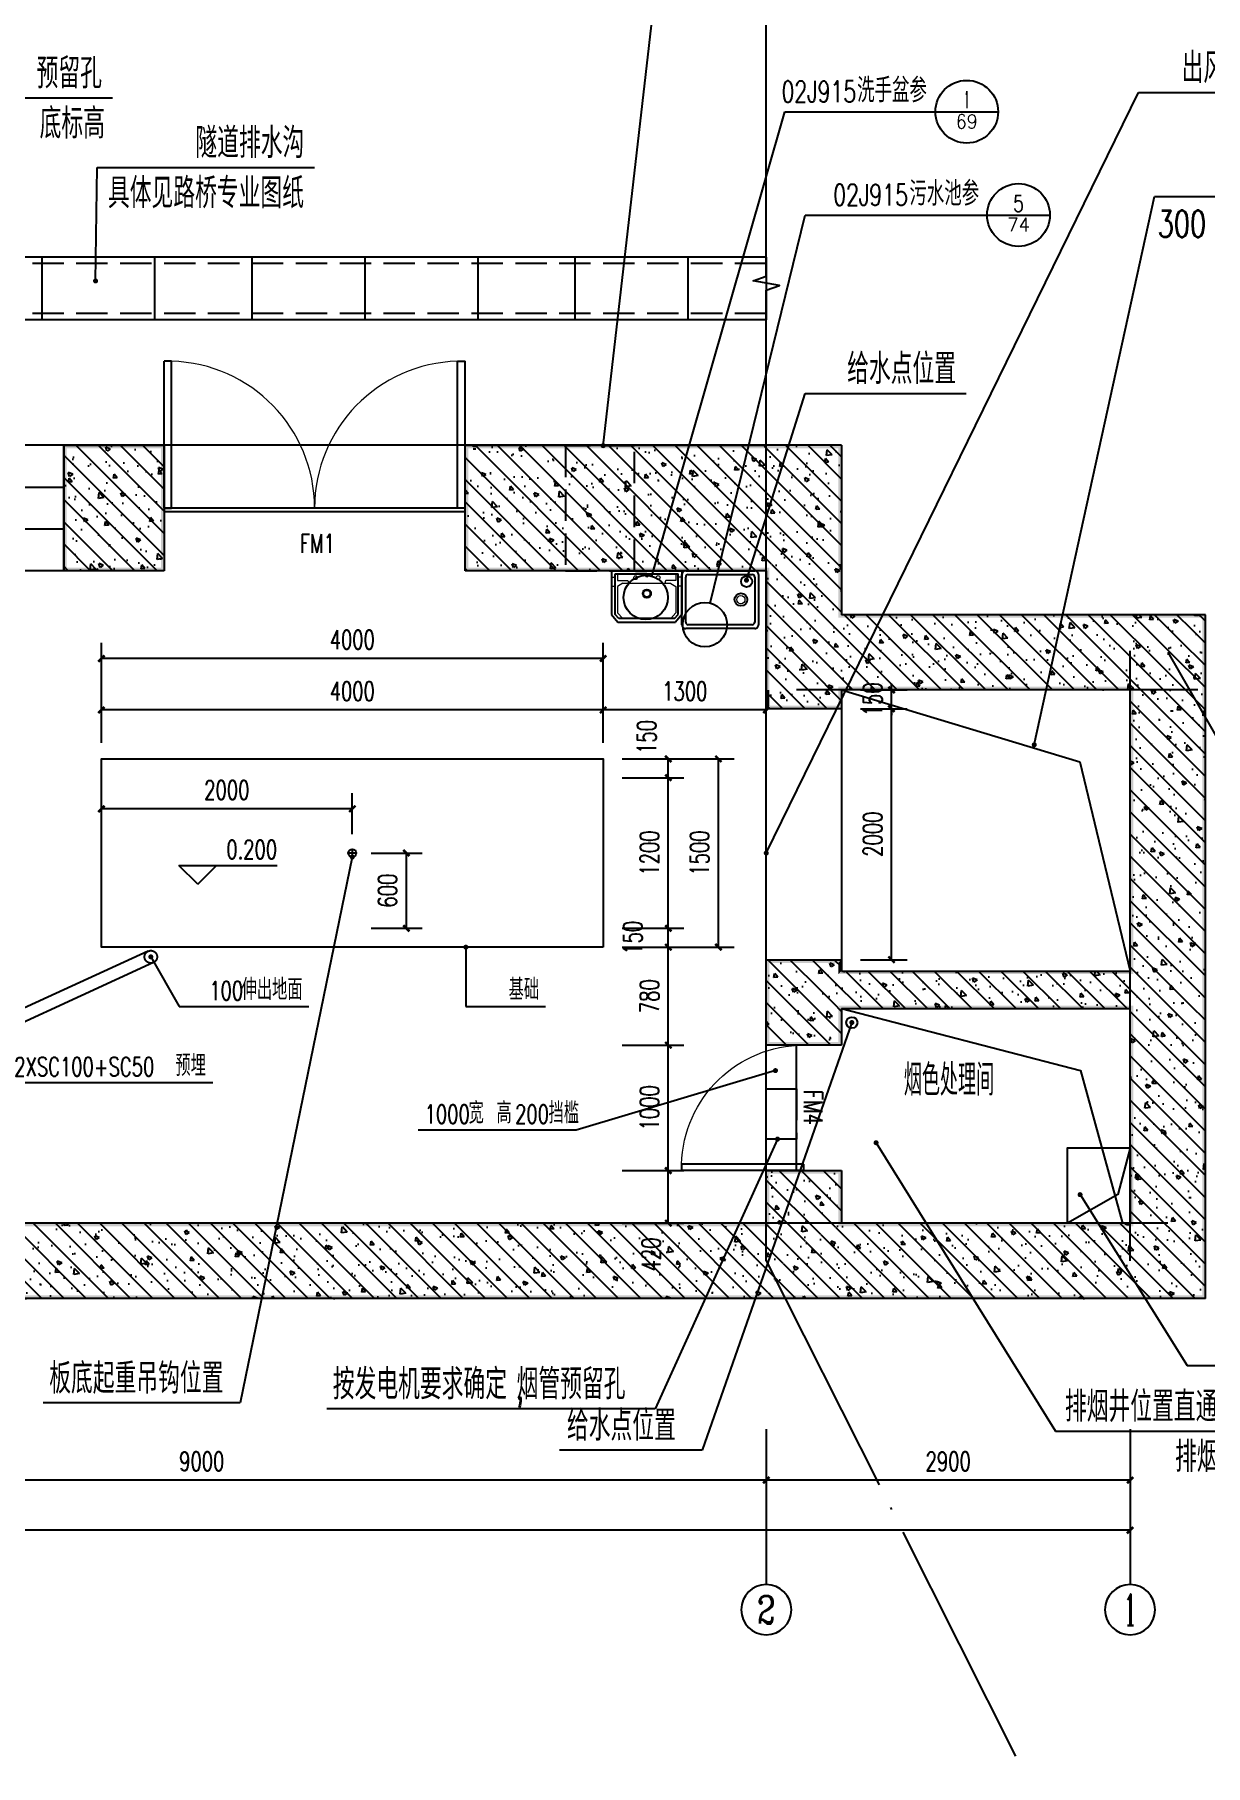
# Model space of a CAD drawing. Extents: x 45837 to 287007, y -98586 to 328021.
# Drawn here: x 254852 to 264184, y 307026 to 320820 of the extents above; entities that cross this region are included whole.
import ezdxf
from ezdxf.enums import TextEntityAlignment as Align

# ---------------------------------------------------------------- set-up
doc = ezdxf.new("R2010")
doc.units = 0
doc.header["$LTSCALE"] = 1000
doc.header["$MEASUREMENT"] = 0
for name, pattern in [('ACAD_ISO02W100', [15, 12, -3]), ('DASH', [0.35, 0.25, -0.1]), ('DASHED', [19.05, 12.7, -6.35]), ('DOTE', [2.42, 2, -0.2, 0.02, -0.2]), ('HIDDEN', [9.525, 6.35, -3.175])]:
    doc.linetypes.add(name, pattern=pattern)
for name, color, linetype in [('AXIS', 3, 'Continuous'), ('AXIS_TEXT', 7, 'Continuous'), ('DIM_ELEV', 3, 'Continuous'), ('DIM_LEAD', 3, 'Continuous'), ('DIM_SYMB', 3, 'Continuous'), ('DOTE', 1, 'Continuous'), ('PUB_DIM', 3, 'Continuous'), ('PUB_HATCH', 8, 'Continuous'), ('PUB_TEXT', 7, 'Continuous'), ('PUB_WALL', 9, 'Continuous'), ('QQ', 8, 'Continuous'), ('WALL', 9, 'Continuous'), ('WINDOW', 4, 'Continuous'), ('WINDOW_TEXT', 7, 'Continuous'), ('图框', 7, 'Continuous'), ('建筑', 2, 'Continuous'), ('设备', 201, 'Continuous')]:
    doc.layers.add(name, color=color, linetype=linetype)
doc.styles.add('_TCH_AXIS', font='COMPLEX', dxfattribs={"bigfont": 'GBCBIG'})
doc.styles.add('_TCH_DIM', font='SIMPLEX', dxfattribs={"bigfont": 'GBCBIG'})
doc.styles.add('_TCH_WINDOW', font='SIMPLEX', dxfattribs={"bigfont": 'GBCBIG'})
doc.styles.add('COMPLEX', font='COMPLEX')
doc.styles.add('DIM_FONT', font='SIMPLEX', dxfattribs={"width": 0.7, "bigfont": 'GBCBIG'})
doc.styles.add('HZTXT', font='SIMPLEX.shx', dxfattribs={"width": 0.8, "bigfont": 'gbhzfs.shx'})
doc.styles.get("Standard").update_dxf_attribs({"font": 'gbenor.shx', "bigfont": 'gbcbig.shx'})
doc.dimstyles.new('DIMN50', dxfattribs={"dimscale": 0.5, "dimtxt": 300, "dimasz": 100, "dimexe": 250, "dimexo": 300, "dimgap": 150, "dimtad": 1, "dimdec": 0, "dimzin": 0, "dimdsep": 46, "dimtxsty": 'DIM_FONT', "dimblk": 'ARCHTICK', "dimcen": 0.09, "dimclrt": 7, "dimazin": 2, "dimtfac": 1, "dimtdec": 0, "dimtix": 1, "dimtmove": 2, "dimatfit": 3, "dimldrblk": 'ARCHTICK', "dimfxl": 0, "dimtolj": 1, "dimtzin": 0, "dimarcsym": 0})
pattern_1 = [(135, (325417.22, 0), (88.38835, 88.38835), []), (130, (325417.22, 0), (-358.6301, -31.37607), [37.5, -412.5]), (185, (325417.22, 0), (69.3757, 376.0961), [30, -330]), (79.5486, (325387.34, -2.6), (-289.2547, 344.7198), [31.8701, -350.5711]), (133.8158, (325417.22, 100), (-533.6205, -82.7595), [56.25, -618.75]), (83.3644, (325372.75, 93.1), (-467.3314, 487.059), [47.8051, -525.8565]), (188.8158, (325417.2, 100), (-467.331, 487.0593), [45, -495]), (159, (325367.22, 75), (-298.4535, -201.30945), [37.5, -412.5]), (214, (325367.22, 75), (-121.6577, 362.575), [30, -330]), (108.5486, (325342.35, 58.22), (-420.1113, 161.26525), [31.8701, -350.5711]), (142.5, (325417.22, 0), (-6.07993, 166.44693), [0, -326, 0, -335, 0, -331.25]), (172.5, (325417.22, 0), (-131.53477, 197.20586), [0, -191, 0, -318.5, 0, -126.25]), (212.5, (325528.72, 0), (-266.91122, -11.27744), [0, -125, 0, -390, 0, -517.5]), (222.5, (325578.72, 0), (-291.5931, 50.0525), [0, -162.5, 0, -259, 0, -367.5])]

# ---------------------------------------------------------------- blocks, each defined once
blk = doc.blocks.new('_ArchTick')
at = {"color": 0, "linetype": 'ByBlock', "const_width": 0.4}
blk.add_lwpolyline([(-0.5, -0.5), (0.5, 0.5)], dxfattribs=at)
blk = doc.blocks.new('*D106')
at = {"layer": 'Defpoints', "color": 0}
for p in [(193502, -18526), (193900, -18526), (193502, -18676)]:
    blk.add_point(p, dxfattribs=at)
at = {"layer": 'PUB_DIM', "color": 0, "lineweight": -2}
for p, q in [((193900, -18526), (193900, -18476)), ((193652, -18526), (194025, -18526)), ((193900, -18676), (193900, -18526)), ((193652, -18676), (194025, -18676)), ((193900, -18676), (193900, -18726))]:
    blk.add_line(p, q, dxfattribs=at)
at = {"layer": 'PUB_DIM', "color": 0, "lineweight": -2, "xscale": 50, "yscale": 50, "zscale": 50}
for p, rotation in [((193900, -18526), 269.9999196929728), ((193900, -18676), 89.99991969297281)]:
    blk.add_blockref('_ArchTick', p, dxfattribs=dict(at, rotation=rotation))
at = {"layer": 'PUB_DIM', "color": 7, "insert": (193750, -18601), "char_height": 150, "attachment_point": 5, "rotation": 89.9999, "style": 'DIM_FONT'}
blk.add_mtext('\\A1;150', dxfattribs=at)
blk = doc.blocks.new('*D107')
at = {"layer": 'Defpoints', "color": 0}
for p in [(193502, -18676), (193900, -18676), (193502, -20676)]:
    blk.add_point(p, dxfattribs=at)
at = {"layer": 'PUB_DIM', "color": 0, "lineweight": -2}
for p, q in [((193652, -18676), (194025, -18676)), ((193900, -20676), (193900, -18676)), ((193652, -20676), (194025, -20676))]:
    blk.add_line(p, q, dxfattribs=at)
at = {"layer": 'PUB_DIM', "color": 0, "lineweight": -2, "xscale": 50, "yscale": 50, "zscale": 50}
for p, rotation in [((193900, -18676), 89.99991969297194), ((193900, -20676), 269.999919692972)]:
    blk.add_blockref('_ArchTick', p, dxfattribs=dict(at, rotation=rotation))
at = {"layer": 'PUB_DIM', "color": 7, "insert": (193750, -19676), "char_height": 150, "attachment_point": 5, "rotation": 89.9999, "style": 'DIM_FONT'}
blk.add_mtext('\\A1;2000', dxfattribs=at)
blk = doc.blocks.new('*D140')
at = {"layer": 'Defpoints', "color": 0}
for p in [(187602, -19474), (187602, -19826), (189602, -19826)]:
    blk.add_point(p, dxfattribs=at)
at = {"layer": 'PUB_DIM', "color": 0, "lineweight": -2}
for p, q in [((187602, -19676), (187602, -19349)), ((189602, -19676), (189602, -19349)), ((189602, -19474), (187602, -19474))]:
    blk.add_line(p, q, dxfattribs=at)
at = {"layer": 'PUB_DIM', "color": 0, "lineweight": -2, "xscale": 50, "yscale": 50, "zscale": 50, "rotation": 180}
blk.add_blockref('_ArchTick', (187602, -19474), dxfattribs=at)
at = {"layer": 'PUB_DIM', "color": 0, "lineweight": -2, "xscale": 50, "yscale": 50, "zscale": 50}
blk.add_blockref('_ArchTick', (189602, -19474), dxfattribs=at)
at = {"layer": 'PUB_DIM', "color": 7, "insert": (188602, -19324), "char_height": 150, "attachment_point": 5, "style": 'DIM_FONT'}
blk.add_mtext('\\A1;2000', dxfattribs=at)
blk = doc.blocks.new('*D141')
at = {"layer": 'Defpoints', "color": 0}
for p in [(189602, -19826), (190033, -19826), (189602, -20426)]:
    blk.add_point(p, dxfattribs=at)
at = {"layer": 'PUB_DIM', "color": 0, "lineweight": -2}
for p, q in [((189752, -19826), (190158, -19826)), ((190033, -20426), (190033, -19826)), ((189752, -20426), (190158, -20426))]:
    blk.add_line(p, q, dxfattribs=at)
at = {"layer": 'PUB_DIM', "color": 0, "lineweight": -2, "xscale": 50, "yscale": 50, "zscale": 50}
for p, rotation in [((190033, -19826), 90), ((190033, -20426), 270)]:
    blk.add_blockref('_ArchTick', p, dxfattribs=dict(at, rotation=rotation))
at = {"layer": 'PUB_DIM', "color": 7, "insert": (189883, -20126), "char_height": 150, "attachment_point": 5, "rotation": 90, "style": 'DIM_FONT'}
blk.add_mtext('\\A1;600', dxfattribs=at)
blk = doc.blocks.new('*D69')
at = {"layer": 'AXIS', "color": 0, "lineweight": -2}
for p, q in [((183902, -24417), (183902, -24949)), ((192902, -24417), (192902, -24949)), ((192902, -24824), (183902, -24824))]:
    blk.add_line(p, q, dxfattribs=at)
at = {"layer": 'Defpoints', "color": 0}
for p in [(183902, -24267), (192902, -24267), (183902, -24824)]:
    blk.add_point(p, dxfattribs=at)
at = {"layer": 'AXIS', "color": 0, "lineweight": -2, "xscale": 50, "yscale": 50, "zscale": 50, "rotation": 180}
blk.add_blockref('_ArchTick', (183902, -24824), dxfattribs=at)
at = {"layer": 'AXIS', "color": 0, "lineweight": -2, "xscale": 50, "yscale": 50, "zscale": 50}
blk.add_blockref('_ArchTick', (192902, -24824), dxfattribs=at)
at = {"layer": 'AXIS', "color": 7, "insert": (188402, -24674), "char_height": 150, "attachment_point": 5, "style": 'DIM_FONT'}
blk.add_mtext('\\A1;9000', dxfattribs=at)
blk = doc.blocks.new('*D70')
at = {"layer": 'AXIS', "color": 0, "lineweight": -2}
for p, q in [((192902, -24417), (192902, -24949)), ((195802, -24417), (195802, -24949)), ((195802, -24824), (192902, -24824))]:
    blk.add_line(p, q, dxfattribs=at)
at = {"layer": 'Defpoints', "color": 0}
for p in [(192902, -24267), (195802, -24267), (192902, -24824)]:
    blk.add_point(p, dxfattribs=at)
at = {"layer": 'AXIS', "color": 0, "lineweight": -2, "xscale": 50, "yscale": 50, "zscale": 50, "rotation": 180}
blk.add_blockref('_ArchTick', (192902, -24824), dxfattribs=at)
at = {"layer": 'AXIS', "color": 0, "lineweight": -2, "xscale": 50, "yscale": 50, "zscale": 50}
blk.add_blockref('_ArchTick', (195802, -24824), dxfattribs=at)
at = {"layer": 'AXIS', "color": 7, "insert": (194352, -24674), "char_height": 150, "attachment_point": 5, "style": 'DIM_FONT'}
blk.add_mtext('\\A1;2900', dxfattribs=at)
blk = doc.blocks.new('*D77')
at = {"layer": 'Defpoints', "color": 0}
for p in [(191999, -19076), (192520, -19076), (191999, -20576)]:
    blk.add_point(p, dxfattribs=at)
at = {"layer": 'PUB_DIM', "color": 0, "lineweight": -2}
for p, q in [((192149, -19076), (192645, -19076)), ((192520, -20576), (192520, -19076)), ((192149, -20576), (192645, -20576))]:
    blk.add_line(p, q, dxfattribs=at)
at = {"layer": 'PUB_DIM', "color": 0, "lineweight": -2, "xscale": 50, "yscale": 50, "zscale": 50}
for p, rotation in [((192520, -19076), 90), ((192520, -20576), 270)]:
    blk.add_blockref('_ArchTick', p, dxfattribs=dict(at, rotation=rotation))
at = {"layer": 'PUB_DIM', "color": 7, "insert": (192370, -19826), "char_height": 150, "attachment_point": 5, "rotation": 90, "style": 'DIM_FONT'}
blk.add_mtext('\\A1;1500', dxfattribs=at)
blk = doc.blocks.new('*D78')
at = {"layer": 'Defpoints', "color": 0}
for p in [(191602, -19076), (192121, -19076), (191602, -19226)]:
    blk.add_point(p, dxfattribs=at)
at = {"layer": 'PUB_DIM', "color": 0, "lineweight": -2}
for p, q in [((191752, -19076), (192246, -19076)), ((192121, -19226), (192121, -19076)), ((191752, -19226), (192246, -19226))]:
    blk.add_line(p, q, dxfattribs=at)
at = {"layer": 'PUB_DIM', "color": 0, "lineweight": -2, "xscale": 50, "yscale": 50, "zscale": 50}
for p, rotation in [((192121, -19076), 90), ((192121, -19226), 270)]:
    blk.add_blockref('_ArchTick', p, dxfattribs=dict(at, rotation=rotation))
at = {"layer": 'PUB_DIM', "color": 7, "insert": (191949, -18901), "char_height": 150, "attachment_point": 5, "rotation": 90, "style": 'DIM_FONT'}
blk.add_mtext('\\A1;150', dxfattribs=at)
blk = doc.blocks.new('*D79')
at = {"layer": 'Defpoints', "color": 0}
for p in [(191602, -19226), (192121, -19226), (191602, -20426)]:
    blk.add_point(p, dxfattribs=at)
at = {"layer": 'PUB_DIM', "color": 0, "lineweight": -2}
for p, q in [((191752, -19226), (192246, -19226)), ((192121, -20426), (192121, -19226)), ((191752, -20426), (192246, -20426))]:
    blk.add_line(p, q, dxfattribs=at)
at = {"layer": 'PUB_DIM', "color": 0, "lineweight": -2, "xscale": 50, "yscale": 50, "zscale": 50}
for p, rotation in [((192121, -19226), 90), ((192121, -20426), 270)]:
    blk.add_blockref('_ArchTick', p, dxfattribs=dict(at, rotation=rotation))
at = {"layer": 'PUB_DIM', "color": 7, "insert": (191971, -19826), "char_height": 150, "attachment_point": 5, "rotation": 90, "style": 'DIM_FONT'}
blk.add_mtext('\\A1;1200', dxfattribs=at)
blk = doc.blocks.new('*D80')
at = {"layer": 'Defpoints', "color": 0}
for p in [(191602, -20426), (192121, -20426), (191602, -20576)]:
    blk.add_point(p, dxfattribs=at)
at = {"layer": 'PUB_DIM', "color": 0, "lineweight": -2}
for p, q in [((191752, -20426), (192246, -20426)), ((192121, -20576), (192121, -20426)), ((191752, -20576), (192246, -20576))]:
    blk.add_line(p, q, dxfattribs=at)
at = {"layer": 'PUB_DIM', "color": 0, "lineweight": -2, "xscale": 50, "yscale": 50, "zscale": 50}
for p, rotation in [((192121, -20426), 90), ((192121, -20576), 270)]:
    blk.add_blockref('_ArchTick', p, dxfattribs=dict(at, rotation=rotation))
at = {"layer": 'PUB_DIM', "color": 7, "insert": (191838, -20501), "char_height": 150, "attachment_point": 5, "rotation": 90, "style": 'DIM_FONT'}
blk.add_mtext('\\A1;150', dxfattribs=at)
blk = doc.blocks.new('*D81')
at = {"layer": 'Defpoints', "color": 0}
for p in [(191602, -20576), (192121, -20576), (191602, -21357)]:
    blk.add_point(p, dxfattribs=at)
at = {"layer": 'PUB_DIM', "color": 0, "lineweight": -2}
for p, q in [((191752, -20576), (192246, -20576)), ((192121, -21357), (192121, -20576)), ((191752, -21357), (192246, -21357))]:
    blk.add_line(p, q, dxfattribs=at)
at = {"layer": 'PUB_DIM', "color": 0, "lineweight": -2, "xscale": 50, "yscale": 50, "zscale": 50}
for p, rotation in [((192121, -20576), 90), ((192121, -21357), 270)]:
    blk.add_blockref('_ArchTick', p, dxfattribs=dict(at, rotation=rotation))
at = {"layer": 'PUB_DIM', "color": 7, "insert": (191971, -20967), "char_height": 150, "attachment_point": 5, "rotation": 90, "style": 'DIM_FONT'}
blk.add_mtext('\\A1;780', dxfattribs=at)
blk = doc.blocks.new('*D82')
at = {"layer": 'Defpoints', "color": 0}
for p in [(191602, -21357), (192121, -21357), (191602, -22357)]:
    blk.add_point(p, dxfattribs=at)
at = {"layer": 'PUB_DIM', "color": 0, "lineweight": -2}
for p, q in [((191752, -21357), (192246, -21357)), ((192121, -22357), (192121, -21357)), ((191752, -22357), (192246, -22357))]:
    blk.add_line(p, q, dxfattribs=at)
at = {"layer": 'PUB_DIM', "color": 0, "lineweight": -2, "xscale": 50, "yscale": 50, "zscale": 50}
for p, rotation in [((192121, -21357), 90), ((192121, -22357), 270)]:
    blk.add_blockref('_ArchTick', p, dxfattribs=dict(at, rotation=rotation))
at = {"layer": 'PUB_DIM', "color": 7, "insert": (191971, -21857), "char_height": 150, "attachment_point": 5, "rotation": 90, "style": 'DIM_FONT'}
blk.add_mtext('\\A1;1000', dxfattribs=at)
blk = doc.blocks.new('*D83')
at = {"layer": 'Defpoints', "color": 0}
for p in [(191602, -22357), (192121, -22357), (191602, -22776)]:
    blk.add_point(p, dxfattribs=at)
at = {"layer": 'PUB_DIM', "color": 0, "lineweight": -2}
for p, q in [((191752, -22357), (192246, -22357)), ((192121, -22776), (192121, -22357)), ((191752, -22776), (192246, -22776))]:
    blk.add_line(p, q, dxfattribs=at)
at = {"layer": 'PUB_DIM', "color": 0, "lineweight": -2, "xscale": 50, "yscale": 50, "zscale": 50}
for p, rotation in [((192121, -22357), 90), ((192121, -22776), 270)]:
    blk.add_blockref('_ArchTick', p, dxfattribs=dict(at, rotation=rotation))
at = {"layer": 'PUB_DIM', "color": 7, "insert": (191984, -23025), "char_height": 150, "attachment_point": 5, "rotation": 90, "style": 'DIM_FONT'}
blk.add_mtext('\\A1;420', dxfattribs=at)
blk = doc.blocks.new('*D84')
at = {"layer": 'Defpoints', "color": 0}
for p in [(187602, -18276), (187602, -18709), (191602, -18709)]:
    blk.add_point(p, dxfattribs=at)
at = {"layer": 'PUB_DIM', "color": 0, "lineweight": -2}
for p, q in [((187602, -18559), (187602, -18151)), ((191602, -18559), (191602, -18151)), ((191602, -18276), (187602, -18276))]:
    blk.add_line(p, q, dxfattribs=at)
at = {"layer": 'PUB_DIM', "color": 0, "lineweight": -2, "xscale": 50, "yscale": 50, "zscale": 50, "rotation": 180}
blk.add_blockref('_ArchTick', (187602, -18276), dxfattribs=at)
at = {"layer": 'PUB_DIM', "color": 0, "lineweight": -2, "xscale": 50, "yscale": 50, "zscale": 50}
blk.add_blockref('_ArchTick', (191602, -18276), dxfattribs=at)
at = {"layer": 'PUB_DIM', "color": 7, "insert": (189602, -18126), "char_height": 150, "attachment_point": 5, "style": 'DIM_FONT'}
blk.add_mtext('\\A1;4000', dxfattribs=at)
blk = doc.blocks.new('*D85')
at = {"layer": 'Defpoints', "color": 0}
for p in [(187602, -18686), (187602, -19098), (191602, -19098)]:
    blk.add_point(p, dxfattribs=at)
at = {"layer": 'PUB_DIM', "color": 0, "lineweight": -2}
for p, q in [((187602, -18948), (187602, -18561)), ((191602, -18948), (191602, -18561)), ((191602, -18686), (187602, -18686))]:
    blk.add_line(p, q, dxfattribs=at)
at = {"layer": 'PUB_DIM', "color": 0, "lineweight": -2, "xscale": 50, "yscale": 50, "zscale": 50, "rotation": 180}
blk.add_blockref('_ArchTick', (187602, -18686), dxfattribs=at)
at = {"layer": 'PUB_DIM', "color": 0, "lineweight": -2, "xscale": 50, "yscale": 50, "zscale": 50}
blk.add_blockref('_ArchTick', (191602, -18686), dxfattribs=at)
at = {"layer": 'PUB_DIM', "color": 7, "insert": (189602, -18536), "char_height": 150, "attachment_point": 5, "style": 'DIM_FONT'}
blk.add_mtext('\\A1;4000', dxfattribs=at)
blk = doc.blocks.new('*D86')
at = {"layer": 'Defpoints', "color": 0}
for p in [(191602, -18686), (191602, -19098), (192902, -19098)]:
    blk.add_point(p, dxfattribs=at)
at = {"layer": 'PUB_DIM', "color": 0, "lineweight": -2}
for p, q in [((191602, -18948), (191602, -18561)), ((192902, -18948), (192902, -18561)), ((192902, -18686), (191602, -18686))]:
    blk.add_line(p, q, dxfattribs=at)
at = {"layer": 'PUB_DIM', "color": 0, "lineweight": -2, "xscale": 50, "yscale": 50, "zscale": 50, "rotation": 180}
blk.add_blockref('_ArchTick', (191602, -18686), dxfattribs=at)
at = {"layer": 'PUB_DIM', "color": 0, "lineweight": -2, "xscale": 50, "yscale": 50, "zscale": 50}
blk.add_blockref('_ArchTick', (192902, -18686), dxfattribs=at)
at = {"layer": 'PUB_DIM', "color": 7, "insert": (192252, -18536), "char_height": 150, "attachment_point": 5, "style": 'DIM_FONT'}
blk.add_mtext('\\A1;1300', dxfattribs=at)
blk = doc.blocks.new('*D45')
at = {"layer": 'AXIS', "color": 0, "lineweight": -2}
for p, q in [((173902, -24567), (173902, -25349)), ((195802, -24567), (195802, -25349)), ((195802, -25224), (173902, -25224))]:
    blk.add_line(p, q, dxfattribs=at)
at = {"layer": 'Defpoints', "color": 0}
for p in [(173902, -24417), (195802, -24417), (173902, -25224)]:
    blk.add_point(p, dxfattribs=at)
at = {"layer": 'AXIS', "color": 0, "lineweight": -2, "xscale": 50, "yscale": 50, "zscale": 50, "rotation": 180}
blk.add_blockref('_ArchTick', (173902, -25224), dxfattribs=at)
at = {"layer": 'AXIS', "color": 0, "lineweight": -2, "xscale": 50, "yscale": 50, "zscale": 50}
blk.add_blockref('_ArchTick', (195802, -25224), dxfattribs=at)
at = {"layer": 'AXIS', "color": 7, "insert": (184852, -25074), "char_height": 150, "attachment_point": 5, "style": 'DIM_FONT'}
blk.add_mtext('\\A1;21900', dxfattribs=at)
blk = doc.blocks.new('_AXISO')
blk.add_circle((0, 0), 0.5)
at = {"layer": 'AXIS_TEXT', "style": 'COMPLEX', "width": 1.041667}
blk.add_attdef('A', text='', height=0.56, dxfattribs=at).set_placement((-0.25, -0.28), (0.25, -0.28), align=Align.FIT)
blk = doc.blocks.new('$plan$00000354')
for p, q in [((-580, -410), (-580, -50)), ((-560, -30), (-50, -30)), ((-30, -50), (-30, -410)), ((-50, -430), (-560, -430))]:
    blk.add_line(p, q)
for points in [[(-580, 0, 0.414214), (-610, -30, 0.414214)], [(0, -30, 0.414214), (-30, 0, 0.414214)], [(-610, -430, 0.414214), (-580, -460, 0.414214)], [(-30, -460, 0.414214), (0, -430, 0.414214)]]:
    blk.add_lwpolyline(points, format="xyb")
for points in [[(-580, 0), (-30, 0)], [(-610, -430), (-610, -30)], [(0, -30), (0, -430)], [(-30, -460), (-580, -460)]]:
    blk.add_lwpolyline(points)
blk.add_circle((-140, -230), 50)
at = {"lineweight": 13}
blk.add_circle((-140, -230), 32.5, dxfattribs=at)
for centre, start, end in [((-560, -50), 90, 180), ((-50, -50), 0, 90), ((-560, -410), 180, 270), ((-50, -410), 270, 0)]:
    blk.add_arc(centre, 20, start, end)
at = {"width": 0.8, "flags": 9}
for tag in ['XSIZE', 'YSIZE']:
    blk.add_attdef(tag, (-305, 0), '', height=0.5, dxfattribs=at)
blk = doc.blocks.new('$plan$00000343')
at = {"lineweight": 13}
for p, q in [((-279, -123), (-251, -123)), ((-277, -51), (-251, -51)), ((-232, -26), (-232, -79)), ((-232, -79), (-154, -79)), ((-191, -100), (-232, -127)), ((-232, -127), (-232, -335)), ((-191, -100), (189, -100)), ((-149, -84), (-149, -100)), ((148, -84), (148, -100)), ((232, -79), (153, -79)), ((192, -101), (232, -127)), ((232, -26), (232, -79)), ((232, -127), (232, -335)), ((279, -51), (253, -51)), ((281, -123), (253, -123)), ((-232, -335), (-191, -381)), ((232, -335), (191, -381))]:
    blk.add_line(p, q, dxfattribs=at)
for p, q in [((-251, -26), (251, -26)), ((-251, -349), (-251, -26)), ((0, -26), (-90, -26)), ((-90, -26), (90, -26)), ((251, -349), (251, -26)), ((-221, -381), (-251, -349)), ((222, -381), (-221, -381)), ((222, -381), (251, -349))]:
    blk.add_line(p, q)
for points in [[(-280, 0), (-280, -350)], [(-280, 0), (280, 0)], [(280, 0), (280, -350)], [(-280, -350), (-230, -410)], [(-230, -410), (230, -410)], [(280, -350), (230, -410)]]:
    blk.add_lwpolyline(points)
for centre, radius in [((-89, -56), 15), ((1, -44), 8), ((91, -54), 15), ((1, -182), 24.9)]:
    blk.add_circle(centre, radius, dxfattribs=at)
blk.add_circle((1, -182), 33.1)
for centre, start, end in [((-154, -84), 0, 90), ((153, -84), 90, 180), ((189, -105), 57.2444, 90)]:
    blk.add_arc(centre, 5, start, end, dxfattribs=at)
blk = doc.blocks.new('$DorLib2D$00000002')
for p, q in [((-0.5, 0), (-0.5, 0.4875)), ((-0.475, 0.4875), (-0.5, 0.4875)), ((-0.475, 0), (-0.475, 0.4875)), ((0.475, 0), (0.475, 0.4875)), ((0.475, 0.4875), (0.5, 0.4875)), ((0.5, 0), (0.5, 0.4875)), ((-0.5, 0), (-0.475, 0)), ((0.5, 0), (0.475, 0))]:
    blk.add_line(p, q)
at = {"lineweight": 13}
for centre, start, end in [((-0.4875, 0), 0, 88.53072), ((0.4875, 0), 91.46928, 180)]:
    blk.add_arc(centre, 0.4875, start, end, dxfattribs=at)
blk = doc.blocks.new('$TCHSYS$WIN2D')
for p, q in [((-0.5, 0.5), (0.5, 0.5)), ((-0.5, 0.5), (-0.5, -0.5)), ((0.5, 0.5), (0.5, -0.5)), ((0.5, 0.1667), (-0.5, 0.1667)), ((0.5, -0.1667), (-0.5, -0.1667)), ((-0.5, -0.5), (0.5, -0.5))]:
    blk.add_line(p, q)
blk = doc.blocks.new('$DorLib2D$00000001')
for p, q in [((0.45, 0.975), (0.5, 0.975)), ((0.45, 0), (0.45, 0.975)), ((0.5, 0), (0.5, 0.975)), ((0.5, 0), (0.45, 0))]:
    blk.add_line(p, q)
at = {"lineweight": 13}
blk.add_arc((0.475, 0), 0.975, 91.4693, 180, dxfattribs=at)
blk = doc.blocks.new('334')
at = {"layer": 'PUB_HATCH'}
h = blk.add_hatch(dxfattribs=at)
h.set_pattern_fill('钢筋混凝土', color=256, scale=50, style=0)
h.set_pattern_definition(pattern_1)
h.paths.add_polyline_path([(188101.5, -17576.3), (187301.5, -17576.3), (187301.5, -16576.3), (188101.5, -16576.3)])
h = blk.add_hatch(dxfattribs=at)
h.set_pattern_fill('钢筋混凝土', color=256, scale=50, style=0)
h.set_pattern_definition(pattern_1)
h.paths.add_polyline_path([(192926.7, -17551.3), (192901.7, -17576.3), (190501.5, -17576.3), (190501.5, -16576.3), (192901.7, -16576.3), (192901.7, -16601.3), (193101.7, -17243)])
h = blk.add_hatch(dxfattribs=at)
h.set_pattern_fill('钢筋混凝土', color=256, scale=50, style=0)
h.set_pattern_definition(pattern_1)
h.paths.add_polyline_path([(193501.7, -16576.3), (193501.7, -17576.3), (193476.7, -17551.3), (193101.7, -17243), (192901.7, -16601.3), (192901.7, -16576.3)])
h = blk.add_hatch(dxfattribs=at)
h.set_pattern_fill('钢筋混凝土', color=256, scale=50, style=0)
h.set_pattern_definition(pattern_1)
h.paths.add_polyline_path([(193101.7, -17243), (193476.7, -17551.3), (193501.7, -17576.3), (193501.7, -17926.3), (193476.7, -17951.3), (193301.7, -18326.3), (192926.7, -18526.3), (192901.7, -18526.3), (192901.7, -17576.3), (192926.7, -17551.3)])
h = blk.add_hatch(dxfattribs=at)
h.set_pattern_fill('钢筋混凝土', color=256, scale=50, style=0)
h.set_pattern_definition(pattern_1)
h.paths.add_polyline_path([(196401.7, -17926.3), (195801.7, -18526.3), (193501.7, -18526.3), (193301.7, -18326.3), (193476.7, -17951.3), (193501.7, -17926.3)])
h = blk.add_hatch(dxfattribs=at)
h.set_pattern_fill('钢筋混凝土', color=256, scale=50, style=0)
h.set_pattern_definition(pattern_1)
h.paths.add_polyline_path([(196001.7, -20966.3), (195801.7, -20766.3), (195801.7, -18526.3), (196401.7, -17926.3), (196401.7, -21066.3), (196376.7, -21066.3)])
h = blk.add_hatch(dxfattribs=at)
h.set_pattern_fill('钢筋混凝土', color=256, scale=50, style=0)
h.set_pattern_definition(pattern_1)
h.paths.add_polyline_path([(193301.7, -18326.3), (193501.7, -18526.3), (193501.7, -18676.3), (192901.7, -18676.3), (192901.7, -18526.3), (192926.7, -18526.3)])
h = blk.add_hatch(dxfattribs=at)
h.set_pattern_fill('钢筋混凝土', color=256, scale=50, style=0)
h.set_pattern_definition(pattern_1)
h.paths.add_polyline_path([(192926.7, -21066.3), (192901.7, -21066.3), (192901.7, -20676.3), (193501.7, -20676.3), (193501.7, -20766.3), (193301.7, -20966.3)])
h = blk.add_hatch(dxfattribs=at)
h.set_pattern_fill('钢筋混凝土', color=256, scale=50, style=0)
h.set_pattern_definition(pattern_1)
h.paths.add_polyline_path([(193301.7, -20966.3), (193501.7, -20766.3), (195801.7, -20766.3), (196001.7, -20966.3), (195826.7, -21041.3), (195801.7, -21066.3), (193501.7, -21066.3), (193476.7, -21041.3)])
h = blk.add_hatch(dxfattribs=at)
h.set_pattern_fill('钢筋混凝土', color=256, scale=50, style=0)
h.set_pattern_definition(pattern_1)
h.paths.add_polyline_path([(193476.7, -21041.3), (193501.7, -21066.3), (193501.7, -21356.7), (192901.7, -21356.7), (192901.7, -21066.3), (192926.7, -21066.3), (193301.7, -20966.3)])
h = blk.add_hatch(dxfattribs=at)
h.set_pattern_fill('钢筋混凝土', color=256, scale=50, style=0)
h.set_pattern_definition(pattern_1)
h.paths.add_polyline_path([(196401.7, -23376.4), (195801.7, -22776.4), (195801.7, -21066.3), (195826.7, -21041.3), (196001.7, -20966.3), (196376.7, -21066.3), (196401.7, -21066.3)])
h = blk.add_hatch(dxfattribs=at)
h.set_pattern_fill('钢筋混凝土', color=256, scale=50, style=0)
h.set_pattern_definition(pattern_1)
h.paths.add_polyline_path([(193101.7, -22976.3), (192901.7, -22776.3), (192901.7, -22356.7), (193501.7, -22356.7), (193501.7, -22776.3), (193476.7, -22801.3)])
h = blk.add_hatch(dxfattribs=at)
h.set_pattern_fill('钢筋混凝土', color=256, scale=50, style=0)
h.set_pattern_definition(pattern_1)
h.paths.add_polyline_path([(193101.7, -22976.3), (192901.7, -23351.3), (192901.7, -23376.3), (185901.7, -23376.3), (185901.7, -22776.3), (192901.7, -22776.3)])
h = blk.add_hatch(dxfattribs=at)
h.set_pattern_fill('钢筋混凝土', color=256, scale=50, style=0)
h.set_pattern_definition(pattern_1)
h.paths.add_polyline_path([(195801.7, -22776.4), (196401.7, -23376.4), (192901.7, -23376.3), (192901.7, -23351.3), (193101.7, -22976.3), (193476.7, -22801.3), (193501.7, -22776.3)])
at = {"layer": 'PUB_WALL'}
for points in [[(187301.5, -17576.3), (187301.5, -16576.3), (187326.5, -16601.3), (187326.5, -17551.3)], [(187301.5, -16576.3), (188101.5, -16576.3), (188076.5, -16601.3), (187326.5, -16601.3)], [(188101.5, -16576.3), (188101.5, -17576.3), (188076.5, -17551.3), (188076.5, -16601.3)], [(190501.5, -17576.3), (190501.5, -16576.3), (190526.5, -16601.3), (190526.5, -17551.3)], [(190501.5, -16576.3), (192901.7, -16576.3), (192901.7, -16601.3), (190526.5, -16601.3)], [(193501.7, -16576.3), (192901.7, -16576.3), (192901.7, -16601.3), (193501.7, -16601.3)], [(193501.7, -16576.3), (193501.7, -17576.3), (193476.7, -17576.3), (193476.7, -16576.3)], [(188101.5, -17576.3), (187301.5, -17576.3), (187326.5, -17551.3), (188076.5, -17551.3)], [(192901.7, -17576.3), (190501.5, -17576.3), (190526.5, -17551.3), (192926.7, -17551.3)], [(192901.7, -17576.3), (192901.7, -18526.3), (192926.7, -18526.3), (192926.7, -17551.3)], [(193501.7, -17576.3), (193501.7, -17926.3), (193476.7, -17951.3), (193476.7, -17551.3)], [(193501.7, -17576.3), (193501.7, -17576.3), (193476.7, -17551.3), (193501.7, -17551.3)], [(196401.7, -17926.3), (193501.7, -17926.3), (193476.7, -17951.3), (196376.7, -17951.3)], [(196401.7, -21066.3), (196401.7, -17926.3), (196376.7, -17951.3), (196376.7, -21066.3)], [(192901.7, -18676.3), (192901.7, -18526.3), (192926.7, -18526.3), (192926.7, -18651.3)], [(195801.7, -18526.3), (193501.7, -18526.3), (193476.7, -18501.3), (195826.7, -18501.3)], [(193501.7, -18526.3), (193501.7, -18676.3), (193476.7, -18651.3), (193476.7, -18501.3)], [(195801.7, -20766.3), (195801.7, -18526.3), (195826.7, -18501.3), (195826.7, -20791.3)], [(193501.7, -18676.3), (192901.7, -18676.3), (192926.7, -18651.3), (193476.7, -18651.3)], [(192901.7, -21066.3), (192901.7, -20676.3), (192926.7, -20701.3), (192926.7, -21066.3)], [(192901.7, -20676.3), (193501.7, -20676.3), (193476.7, -20701.3), (192926.7, -20701.3)], [(193501.7, -20676.3), (193501.7, -20766.3), (193476.7, -20791.3), (193476.7, -20701.3)], [(193501.7, -20766.3), (195801.7, -20766.3), (195826.7, -20791.3), (193476.7, -20791.3)], [(192901.7, -21356.7), (192901.7, -21066.3), (192926.7, -21066.3), (192926.7, -21331.7)], [(193501.7, -21066.3), (195801.7, -21066.3), (195826.7, -21041.3), (193476.7, -21041.3)], [(193501.7, -21066.3), (193501.7, -21356.7), (193476.7, -21331.7), (193476.7, -21041.3)], [(195801.7, -22776.4), (195801.7, -21066.3), (195826.7, -21041.3), (195826.7, -22801.4)], [(196401.7, -23376.4), (196401.7, -21066.3), (196376.7, -21066.3), (196376.7, -23351.4)], [(193501.7, -21356.7), (192901.7, -21356.7), (192926.7, -21331.7), (193476.7, -21331.7)], [(192901.7, -22776.3), (192901.7, -22356.7), (192926.7, -22381.7), (192926.7, -22801.3)], [(192901.7, -22356.7), (193501.7, -22356.7), (193476.7, -22381.7), (192926.7, -22381.7)], [(193501.7, -22356.7), (193501.7, -22776.3), (193476.7, -22801.3), (193476.7, -22381.7)], [(192901.7, -22776.3), (185901.7, -22776.3), (185901.7, -22801.3), (192926.7, -22801.3)], [(195801.7, -22776.4), (193501.7, -22776.3), (193476.7, -22801.3), (195826.7, -22801.4)], [(192901.7, -23376.3), (185901.7, -23376.3), (185901.7, -23351.3), (192901.7, -23351.3)], [(196401.7, -23376.4), (192901.7, -23376.3), (192901.7, -23351.3), (196376.7, -23351.4)]]:
    blk.add_hatch(color=256, dxfattribs=at).paths.add_polyline_path(points)
for p, q in [((190501.5, -17076.3), (188101.5, -17076.3)), ((190501.5, -17106.3), (188101.5, -17106.3)), ((189633.1, -19826.3), (189570.2, -19826.3)), ((189601.7, -19794.8), (189601.7, -19857.8)), ((192901.7, -22339.9), (192901.7, -21339.9)), ((193141.7, -22356.7), (193141.7, -21356.7))]:
    blk.add_line(p, q)
at = {"linetype": 'DOTE'}
for p, q in [((196101.7, -18226.3), (201002.9, -26766.7)), ((192901.7, -23076.3), (197502.9, -32216.7))]:
    blk.add_line(p, q, dxfattribs=at)
at = {"linetype": 'DASH'}
for points in [[(191851.7, -16579.4), (191301.7, -16579.4), (191301.7, -17577.8), (191851.7, -17577.8)], [(192901.7, -21705.8), (193141.7, -21705.8), (193141.7, -22105.8), (192901.7, -22105.8)]]:
    blk.add_lwpolyline(points, close=True, dxfattribs=at)
for points in [[(193501.7, -18526.3), (195402.1, -19100.5), (195801.7, -20766.3)], [(193501.7, -21066.3), (195405.7, -21559.6), (195741.7, -22776.3)], [(195801.6, -22176.3), (195801.7, -22776.3), (195301.7, -22776.4), (195301.6, -22176.4), (195801.6, -22176.3)], [(195801.6, -22176.3), (195703, -22548.7), (195301.7, -22776.4)]]:
    blk.add_lwpolyline(points)
at = {"linetype": 'ByBlock'}
blk.add_lwpolyline([(191601.7, -20576.3), (187601.7, -20576.3), (187601.7, -19076.3), (191601.7, -19076.3)], close=True, dxfattribs=at)
blk.add_circle((189601.7, -19826.3), 31.5)
at = {"layer": 'AXIS'}
for p, q in [((192901.7, -24417.1), (192901.7, -25656.7)), ((195801.7, -24417.1), (195801.7, -25656.7))]:
    blk.add_line(p, q, dxfattribs=at)
at = {"layer": 'DIM_ELEV'}
for p, q in [((188370.6, -20074.4), (188220.6, -19924.4)), ((188220.6, -19924.4), (189003.1, -19924.4)), ((188370.6, -20074.4), (188520.6, -19924.4))]:
    blk.add_line(p, q, dxfattribs=at)
at = {"layer": 'DIM_LEAD'}
for p, q in [((191601.7, -16579.4), (192030.1, -12856.8)), ((192901.7, -19826.3), (195869.3, -13764.5)), ((195869.3, -13764.5), (198448.3, -13764.5)), ((185716.5, -13807.1), (187689.9, -13807.1)), ((191989.7, -17619.6), (193050.6, -13917.7)), ((193050.6, -13917.7), (194250, -13917.7)), ((194250, -13917.7), (194750, -13917.7)), ((187555.5, -15266.6), (187568.1, -14361.6)), ((187568.1, -14361.6), (189301.3, -14361.6)), ((195037.9, -18963.4), (195995.8, -14592.5)), ((195995.8, -14592.5), (202202.8, -14592.5)), ((192454.7, -17834.6), (193213, -14741)), ((193213, -14741), (194662.4, -14741)), ((194662.4, -14741), (195162.4, -14741)), ((192744, -17652), (193211.4, -16162.6)), ((193211.4, -16162.6), (194493.9, -16162.6)), ((189601.7, -19857.8), (188707.8, -24209.1)), ((187996.2, -20653.5), (188222.8, -21050.1)), ((190507.5, -20576.3), (190507.5, -21050.1)), ((188222.8, -21050.1), (189256.5, -21050.1)), ((190507.5, -21050.1), (191142.5, -21050.1)), ((193584.1, -21177.3), (192391.9, -24584.3)), ((186818.4, -21655.8), (188491, -21655.8)), ((192975.1, -21560.2), (191385.2, -22034)), ((191385.2, -22034), (190126.5, -22034)), ((192991.7, -22105.8), (192014.9, -24254.8)), ((193777, -22134.8), (195206.1, -24434)), ((195403, -22548.7), (196257.9, -23910.7)), ((196257.9, -23910.7), (198617.3, -23910.7)), ((188707.8, -24209.1), (187138, -24209.1)), ((192014.9, -24254.8), (189398.2, -24254.8)), ((195206.1, -24434), (197463.7, -24434)), ((192391.9, -24584.3), (191254.1, -24584.3))]:
    blk.add_line(p, q, dxfattribs=at)
at = {"layer": 'DIM_LEAD', "const_width": 20}
for points in [[(187555.4, -15276.6, -1), (187555.7, -15256.6, -1)], [(191600.5, -16589.3, -1), (191602.8, -16569.5, -1)], [(192741.1, -17661.5, -1), (192747, -17642.4, -1)], [(195035.8, -18973.2, -1), (195040.1, -18953.6, -1)], [(189603.7, -19848, -1), (189599.7, -19867.6, -1)], [(192897.3, -19835.3, -1), (192906.1, -19817.3, -1)], [(187991.3, -20644.8, -1), (188001.2, -20662.1, -1)], [(190507.5, -20566.3, -1), (190507.5, -20586.3, -1)], [(193587.4, -21167.8, -1), (193580.8, -21186.7, -1)], [(192984.7, -21557.4, -1), (192965.5, -21563.1, -1)], [(192995.8, -22096.7, -1), (192987.5, -22115, -1)], [(193771.8, -22126.3, -1), (193782.3, -22143.3, -1)], [(195397.7, -22540.3, -1), (195408.3, -22557.2, -1)]]:
    blk.add_lwpolyline(points, format="xyb", close=True, dxfattribs=at)
at = {"layer": 'DIM_LEAD'}
for centre, radius in [((194500, -13917.7), 250), ((194912.4, -14741), 250), ((191941, -17789.4), 176.7), ((192412.7, -18006.2), 176.7)]:
    blk.add_circle(centre, radius, dxfattribs=at)
at = {"layer": 'DIM_SYMB'}
blk.add_lwpolyline([(192901.7, -17576.3), (192901.7, -15340.8), (193006.7, -15302.6), (192796.7, -15265.5), (192901.7, -15228.3), (192901.7, -12992.7)], dxfattribs=at)
at = {"layer": 'DOTE'}
for p, q in [((192901.7, -23076.3), (192901.7, -16276.3)), ((193201.7, -16576.3), (173601.7, -16576.3)), ((195801.7, -23076.3), (195801.7, -18213.6)), ((196341.7, -18526.3), (193141.7, -18526.3)), ((196101.7, -22776.3), (173601.7, -22776.3))]:
    blk.add_line(p, q, dxfattribs=at)
at = {"layer": 'QQ'}
for p, q in [((192901.7, -15076.3), (173901.7, -15076.3)), ((187126.7, -15076.3), (187126.7, -15576.3)), ((188026.7, -15076.3), (188026.7, -15576.3)), ((188026.7, -15076.3), (188026.7, -15576.3)), ((188801.7, -15076.3), (188801.7, -15576.3)), ((189701.7, -15076.3), (189701.7, -15576.3)), ((190601.7, -15076.3), (190601.7, -15576.3)), ((190601.7, -15076.3), (190601.7, -15576.3)), ((191376.7, -15076.3), (191376.7, -15576.3)), ((192276.7, -15076.3), (192276.7, -15576.3)), ((192901.7, -15076.3), (192901.7, -15576.3)), ((192901.7, -15576.3), (173901.7, -15576.3))]:
    blk.add_line(p, q, dxfattribs=at)
at = {"layer": 'QQ', "linetype": 'DASH'}
for p, q in [((192901.7, -15126.3), (173901.7, -15126.3)), ((192901.7, -15526.3), (173901.7, -15526.3))]:
    blk.add_line(p, q, dxfattribs=at)
at = {"layer": 'WALL'}
for p, q in [((187301.5, -17576.3), (187301.5, -16576.3)), ((187301.5, -16576.3), (188101.5, -16576.3)), ((188101.5, -16576.3), (188101.5, -17576.3)), ((190501.5, -17576.3), (190501.5, -16576.3)), ((190501.5, -16576.3), (192901.7, -16576.3)), ((193501.7, -16576.3), (192901.7, -16576.3)), ((193501.7, -16576.3), (193501.7, -17576.3)), ((188101.5, -17576.3), (187301.5, -17576.3)), ((192901.7, -17576.3), (190501.5, -17576.3)), ((192901.7, -17576.3), (192901.7, -18526.3)), ((193501.7, -17576.3), (193501.7, -17926.3)), ((193501.7, -17576.3), (193501.7, -17576.3)), ((196401.7, -17926.3), (193501.7, -17926.3)), ((196401.7, -21066.3), (196401.7, -17926.3)), ((192901.7, -18676.3), (192901.7, -18526.3)), ((195801.7, -18526.3), (193501.7, -18526.3)), ((193501.7, -18526.3), (193501.7, -18676.3)), ((195801.7, -20766.3), (195801.7, -18526.3)), ((193501.7, -18676.3), (192901.7, -18676.3)), ((192901.7, -21066.3), (192901.7, -20676.3)), ((192901.7, -20676.3), (193501.7, -20676.3)), ((193501.7, -20676.3), (193501.7, -20766.3)), ((193501.7, -20766.3), (195801.7, -20766.3)), ((192901.7, -21356.7), (192901.7, -21066.3)), ((193501.7, -21066.3), (195801.7, -21066.3)), ((193501.7, -21066.3), (193501.7, -21356.7)), ((195801.7, -22776.4), (195801.7, -21066.3)), ((196401.7, -23376.4), (196401.7, -21066.3)), ((193501.7, -21356.7), (192901.7, -21356.7)), ((192901.7, -22776.3), (192901.7, -22356.7)), ((192901.7, -22356.7), (193501.7, -22356.7)), ((193501.7, -22356.7), (193501.7, -22776.3)), ((192901.7, -22776.3), (185901.7, -22776.3)), ((195801.7, -22776.4), (193501.7, -22776.3)), ((192901.7, -23376.3), (185901.7, -23376.3)), ((196401.7, -23376.4), (192901.7, -23376.3))]:
    blk.add_line(p, q, dxfattribs=at)
at = {"layer": 'WINDOW', "linetype": 'DASHED'}
for p, q in [((192901.7, -20676.3), (192901.7, -18676.3)), ((193501.7, -18676.3), (193501.7, -20676.3))]:
    blk.add_line(p, q, dxfattribs=at)
at = {"layer": '建筑', "linetype": 'HIDDEN', "ltscale": 0.2}
for points in [[(187975.4, -20608), (183699.1, -22572.1)], [(188017.5, -20698.7), (183740.8, -22662.9)]]:
    blk.add_lwpolyline(points, dxfattribs=at)
at = {"layer": '建筑', "linetype": 'ACAD_ISO02W100', "ltscale": 0.2}
blk.add_circle((187996.2, -20653.5), 50, dxfattribs=at)
at = {"layer": '设备'}
for centre in [(192744.8, -17661.9), (193584.1, -21177.3)]:
    blk.add_circle(centre, 44.2, dxfattribs=at)
at = {"xscale": -1, "yscale": -1, "rotation": 180}
for name, p in [('$plan$00000343', (191948.9, -17575.9)), ('$plan$00000354', (192839.7, -17576.2))]:
    blk.add_blockref(name, p, dxfattribs=at)
at = {"layer": 'AXIS'}
ref = blk.add_blockref('_AXISO', (192901.7, -25856.7), dxfattribs=dict(at, xscale=-400, yscale=400, zscale=400))
ref.add_attrib('A', '2', dxfattribs={"layer": 'AXIS_TEXT', "height": 219.2, "style": '_TCH_AXIS'}).set_placement((192828.6, -25966.3), (192974.7, -25966.3), align=Align.FIT)
ref = blk.add_blockref('_AXISO', (195801.7, -25856.7), dxfattribs=dict(at, xscale=-400, yscale=400, zscale=400))
ref.add_attrib('A', '1', dxfattribs={"layer": 'AXIS_TEXT', "height": 249.8, "style": '_TCH_AXIS'}).set_placement((195748.1, -25981.6), (195855.2, -25981.6), align=Align.FIT)
at = {"layer": 'WINDOW'}
ref = blk.add_blockref('$DorLib2D$00000002', (189301.5, -17076.3), dxfattribs=dict(at, xscale=2400, yscale=2400, zscale=-2400))
ref.add_attrib('A', 'FM1', (189183.9, -17432.7), dxfattribs={"layer": 'WINDOW_TEXT', "height": 148.75, "style": '_TCH_WINDOW', "width": 0.705882})
ref = blk.add_blockref('$TCHSYS$WIN2D', (186051.5, -17076.3), dxfattribs=dict(at, xscale=-2500, yscale=1000, zscale=2500))
ref.add_attrib('A', 'C1', (185986.5, -17788.2), dxfattribs={"layer": 'WINDOW_TEXT', "height": 148.75, "style": '_TCH_WINDOW', "width": 0.705882})
ref = blk.add_blockref('$DorLib2D$00000001', (193201.7, -21856.7), dxfattribs=dict(at, xscale=-999.9999999999999, yscale=1000, zscale=1000, rotation=89.99991969297362))
ref.add_attrib('A', 'FM4', (193200.7, -21714.2), dxfattribs={"layer": 'WINDOW_TEXT', "height": 148.75, "rotation": 269.99992, "style": '_TCH_WINDOW', "width": 0.705882})
at = {"layer": 'PUB_TEXT', "style": '_TCH_DIM'}
for s, height, p in [('预留孔', 241.13, (187085.6, -13732.1)), ('出风口', 241.13, (196212.6, -13689.5)), ('洗手盆参', 192.91, (193626.2, -13842.8)), ('底标高', 241.13, (187109.6, -14132.1)), ('隧道排水沟', 241.13, (188351.3, -14286.6)), ('具体见路桥专业图纸', 241.13, (187654.5, -14686.6)), ('污水池参', 192.91, (194042.8, -14666.1)), ('给水点位置', 241.13, (193546.5, -16087.6)), ('伸出地面', 168.79, (188720, -20997.6)), ('基础', 168.79, (190847.9, -20997.6)), ('预埋', 168.79, (188192.7, -21603.3)), ('宽', 168.8, (190529, -21981.5)), ('高', 168.8, (190750.6, -21981.5)), ('挡槛', 168.79, (191166, -21981.5)), ('板底起重吊钩位置', 241.13, (187186.4, -24134.1)), ('按发电机要求确定', 241.13, (189446.6, -24179.8)), ('烟管预留孔', 241.13, (190911.7, -24179.8)), ('排烟井位置直通高速路路面', 241.135, (195282.3, -24359)), ('给水点位置', 241.13, (191313.2, -24509.3)), ('排烟井，出地面', 241.13, (196160, -24759))]:
    blk.add_text(s, height=height, dxfattribs=at).set_placement(p)
at = {"layer": 'PUB_TEXT', "style": '_TCH_DIM', "width": 0.705882}
for s, height, p in [('02J915', 170, (193022.6, -13842.8)), ('02J915', 170, (193435, -14666.1)), ('300', 212.5, (196022, -14917.5)), ('0.200', 148.75, (188598.1, -19871.9)), ('100', 148.75, (188462.5, -20997.6)), ('2XSC100+SC50', 148.75, (186907.7, -21603.3)), ('1000', 148.75, (190179, -21981.5)), ('200', 148.75, (190899.7, -21981.5)), (',', 212.5, (190905.4, -24179.8))]:
    blk.add_text(s, height=height, dxfattribs=at).set_placement(p)
at = {"layer": 'PUB_TEXT', "style": '_TCH_DIM'}
for s, height, p, p2 in [('1', 135.6, (194483.8, -13890.6), (194516.1, -13890.6)), ('69', 110.96, (194412.8, -14050.9), (194587.2, -14050.9)), ('5', 130.5, (194868.9, -14714.9), (194955.9, -14714.9)), ('74', 108.69, (194821.8, -14871.4), (195003, -14871.4))]:
    blk.add_text(s, height=height, dxfattribs=at).set_placement(p, p2, align=Align.FIT)
at = {"layer": 'PUB_TEXT', "ltscale": 250, "style": 'HZTXT', "width": 0.8}
blk.add_text('烟色处理间', height=250, rotation=359.99967, dxfattribs=at).set_placement((193998.2, -21759.8))
at = {"layer": '图框', "width": 0.7}
for tag, p in [('变电所及发电机房平面图、立面图', (188340.2, -37686.1)), ('泵房平面图、立面图、1-1剖面图', (10864.5, -67386.1))]:
    blk.add_attdef(tag, text='', height=500, dxfattribs=at).set_placement(p, align=Align.MIDDLE_CENTER)
at = {"layer": 'AXIS'}
for p1, p2, distance, picture, middle in [((192901.7, -24267.1), (183901.7, -24267.1), 556.7, '*D69', (188401.7, -24673.8)), ((195801.7, -24267.1), (192901.7, -24267.1), 556.7, '*D70', (194351.7, -24673.8)), ((195801.7, -24417.1), (173901.7, -24417.1), 806.7, '*D45', (184851.7, -25073.8))]:
    dim = blk.add_aligned_dim(p1=p1, p2=p2, distance=distance, dimstyle='DIMN50', dxfattribs=at)
    dim.commit()
    dim.dimension.update_dxf_attribs({"geometry": picture, "text_midpoint": middle})
at = {"layer": 'PUB_DIM'}
for p1, p2, distance, picture, middle in [((191601.7, -18709.3), (187601.7, -18709.3), -433.5, '*D84', (189601.7, -18125.8)), ((191601.7, -19097.6), (187601.7, -19097.6), -411.3, '*D85', (189601.7, -18536.3)), ((192901.7, -19097.6), (191601.7, -19097.6), -411.3, '*D86', (192251.7, -18536.3)), ((193501.7, -18676.3), (193501.7, -18526.3), -398.5, '*D106', (193750.2, -18601.3)), ((193501.7, -20676.3), (193501.7, -18676.3), -398.5, '*D107', (193750.2, -19676.3)), ((191999, -20576.3), (191999, -19076.3), -520.6, '*D77', (192369.6, -19826.3)), ((189601.7, -19826.3), (187601.7, -19826.3), -352.1, '*D140', (188601.7, -19324.2)), ((191601.7, -20426.3), (191601.7, -19226.3), -519.7, '*D79', (191971.4, -19826.3)), ((189601.7, -20426.3), (189601.7, -19826.3), -431.1, '*D141', (189882.8, -20126.3)), ((191601.7, -21356.7), (191601.7, -20576.3), -519.7, '*D81', (191971.4, -20966.5)), ((191601.7, -22356.7), (191601.7, -21356.7), -519.7, '*D82', (191971.4, -21856.7))]:
    dim = blk.add_aligned_dim(p1=p1, p2=p2, distance=distance, dimstyle='DIMN50', dxfattribs=at)
    dim.commit()
    dim.dimension.update_dxf_attribs({"geometry": picture, "text_midpoint": middle})
for base, p1, p2, picture, middle in [((192121.4, -19076.3), (191601.7, -19226.3), (191601.7, -19076.3), '*D78', (191948.9, -18901.3)), ((192121.4, -20426.3), (191601.7, -20576.3), (191601.7, -20426.3), '*D80', (191837.6, -20501.3)), ((192121.4, -22356.7), (191601.7, -22776.3), (191601.7, -22356.7), '*D83', (191983.9, -23025))]:
    dim = blk.add_linear_dim(base=base, p1=p1, p2=p2, angle=90, dimstyle='DIMN50', dxfattribs=at)
    dim.commit()
    dim.dimension.update_dxf_attribs({"geometry": picture, "text_midpoint": middle, "dimtype": 129})

msp = doc.modelspace()

# ---------------------------------------------------------------- block references
msp.add_blockref('334', (67781.7, 334123.7))

doc.saveas('drawing.dxf')
